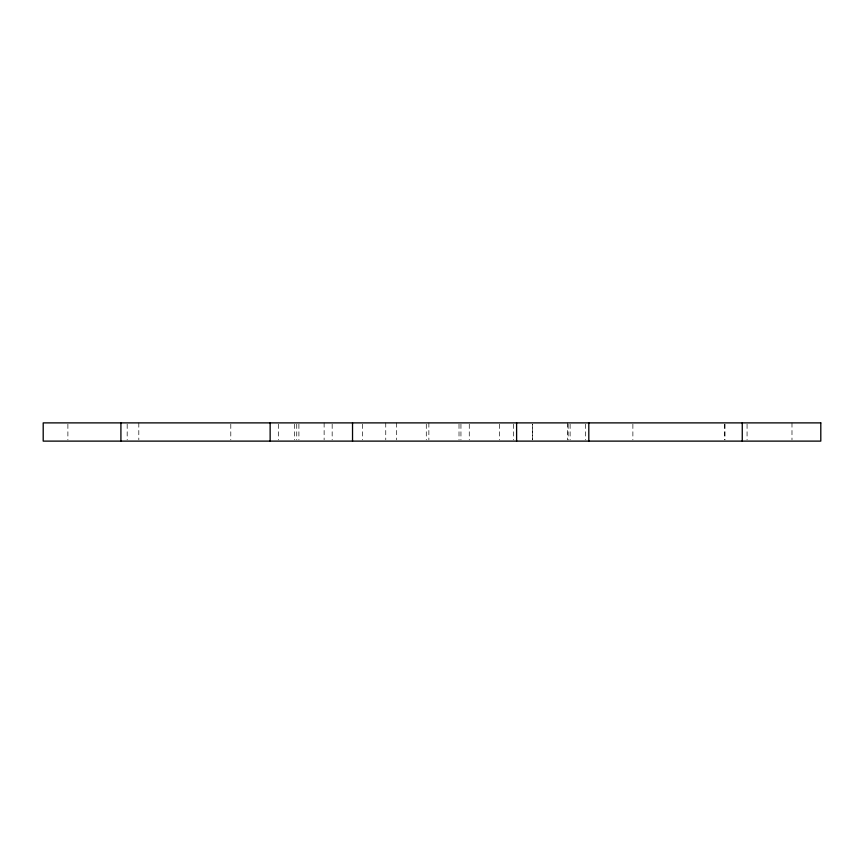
<?xml version="1.0" encoding="UTF-8"?>
<svg xmlns="http://www.w3.org/2000/svg" width="864" height="864" viewBox="0 0 864 864"><rect width="100%" height="100%" fill="white"/><g stroke="black" fill="none" stroke-linecap="round" stroke-linejoin="round"><path stroke-width="0.65" stroke-dasharray="4.32 3.24" d="M791.986 422.885L791.986 439.808M747.068 424.192L747.068 439.808M725.004 424.192L725.004 439.808M724.334 424.192L724.334 439.808M632.88 424.192L632.88 439.808M585.36 424.192L585.36 439.808M570.11 424.192L570.11 439.808M568.156 424.192L568.156 439.808M567.594 422.885L567.594 439.808M513.529 424.192L513.529 439.808M499.403 424.192L499.403 439.808M469.271 424.192L469.271 439.808M460.944 424.192L460.944 439.808M459.011 424.192L459.011 439.808M428.868 422.885L428.868 439.808M426.287 424.192L426.287 439.808M396.684 422.885L396.684 439.808M385.754 422.885L385.754 439.808M362.578 424.192L362.578 439.808M332.165 424.192L332.165 439.808M324.13 422.885L324.13 439.808M298.901 424.192L298.901 439.808M296.73 424.192L296.73 439.808M294.538 424.192L294.538 439.808M278.316 424.192L278.316 439.808M230.796 424.192L230.796 439.808M138.812 422.885L138.812 439.808M127.181 424.192L127.181 439.808M67.889 424.192L67.889 439.808M532.57 439.808L532.57 424.192L532.516 439.808"/><path stroke-width="1.3" d="M742.262 422.885L742.262 441.115M588.805 422.885L588.805 441.115M516.607 422.885L516.607 441.115M352.534 422.885L352.534 441.115M270.14 422.885L270.14 441.115M120.917 422.885L120.917 441.115M820.8 422.885L43.2 422.885L43.2 441.115L820.8 441.115L820.8 422.885"/></g></svg>
